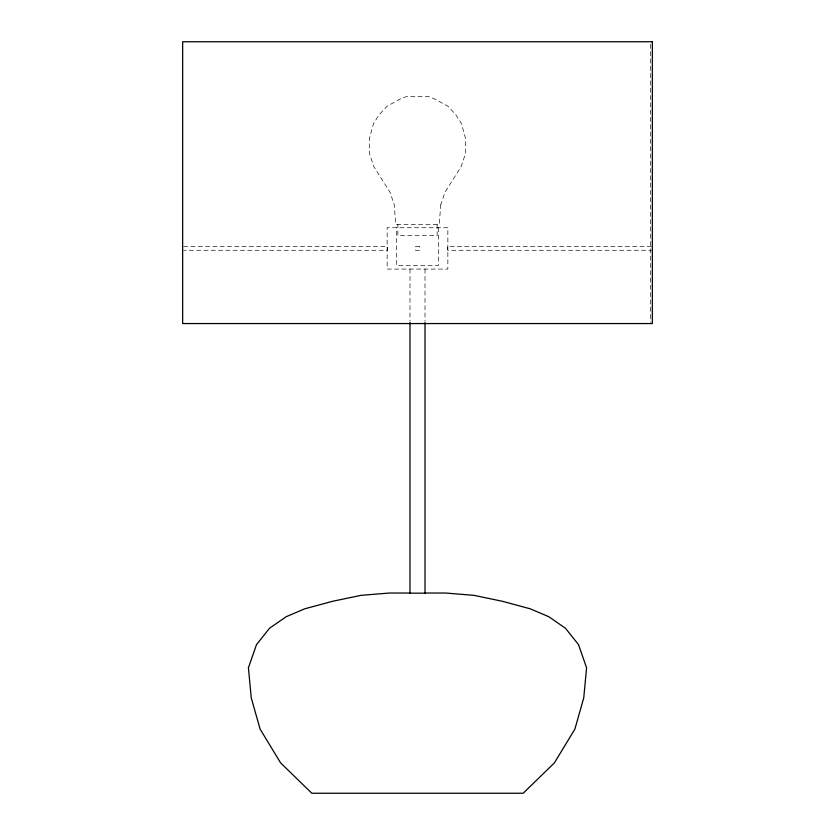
<?xml version="1.0" encoding="UTF-8"?>
<svg xmlns="http://www.w3.org/2000/svg" width="835" height="835" viewBox="0 0 835 835"><rect width="100%" height="100%" fill="white"/><g stroke="black" fill="none" stroke-linecap="round" stroke-linejoin="round"><path stroke-width="0.63" stroke-dasharray="4.17 3.13" d="M183.596 246.534L387.398 246.534L387.398 250.291L183.596 250.291M651.404 246.534L447.602 246.534L447.602 250.291L651.404 250.291M650.465 44.359L650.465 322.258M438.458 227.746L438.458 265.321L396.541 265.321L396.541 227.746M437.133 224.427L437.133 235.7L397.867 235.7L397.867 224.427M425.015 269.079L425.015 321.141M409.985 269.079L409.985 321.141M440.817 204.512L439.2 224.427L395.8 224.427L394.183 204.512L390.008 192.217L373.955 166.802L369.3 153.045L369.3 138.996L373.579 123.465L379.205 114.698L386.97 106.337L399.735 99.219L406.603 96.516L428.397 96.516L435.265 99.219L448.03 106.337L455.795 114.698L461.421 123.465L465.7 138.996L465.7 153.045L461.045 166.802L444.992 192.217L440.817 204.512M447.852 227.746L387.148 227.746L387.148 269.079L447.852 269.079L447.852 227.746M419.42 246.534L415.579 246.534L415.579 250.291L419.42 250.291L419.42 246.534"/><path stroke-width="1.25" d="M410.225 593.027L389.402 593.027L360.981 595.355L332.56 601.294L304.775 608.809L286.207 616.7L269.548 628.244L256.502 644.61L248.412 667.791L251.251 697.893L260.123 729.132L280.581 762.846L311.82 793.25L523.18 793.25L554.419 762.846L574.877 729.132L583.748 697.893L586.587 667.791L578.498 644.61L565.452 628.244L548.793 616.7L530.225 608.809L502.44 601.294L474.019 595.355L445.598 593.027L424.775 593.027M425.015 322.446L425.015 593.163L409.985 593.163L409.985 322.446M652.344 41.75L182.656 41.75L182.656 323.562L652.344 323.562L652.344 41.75"/></g></svg>
